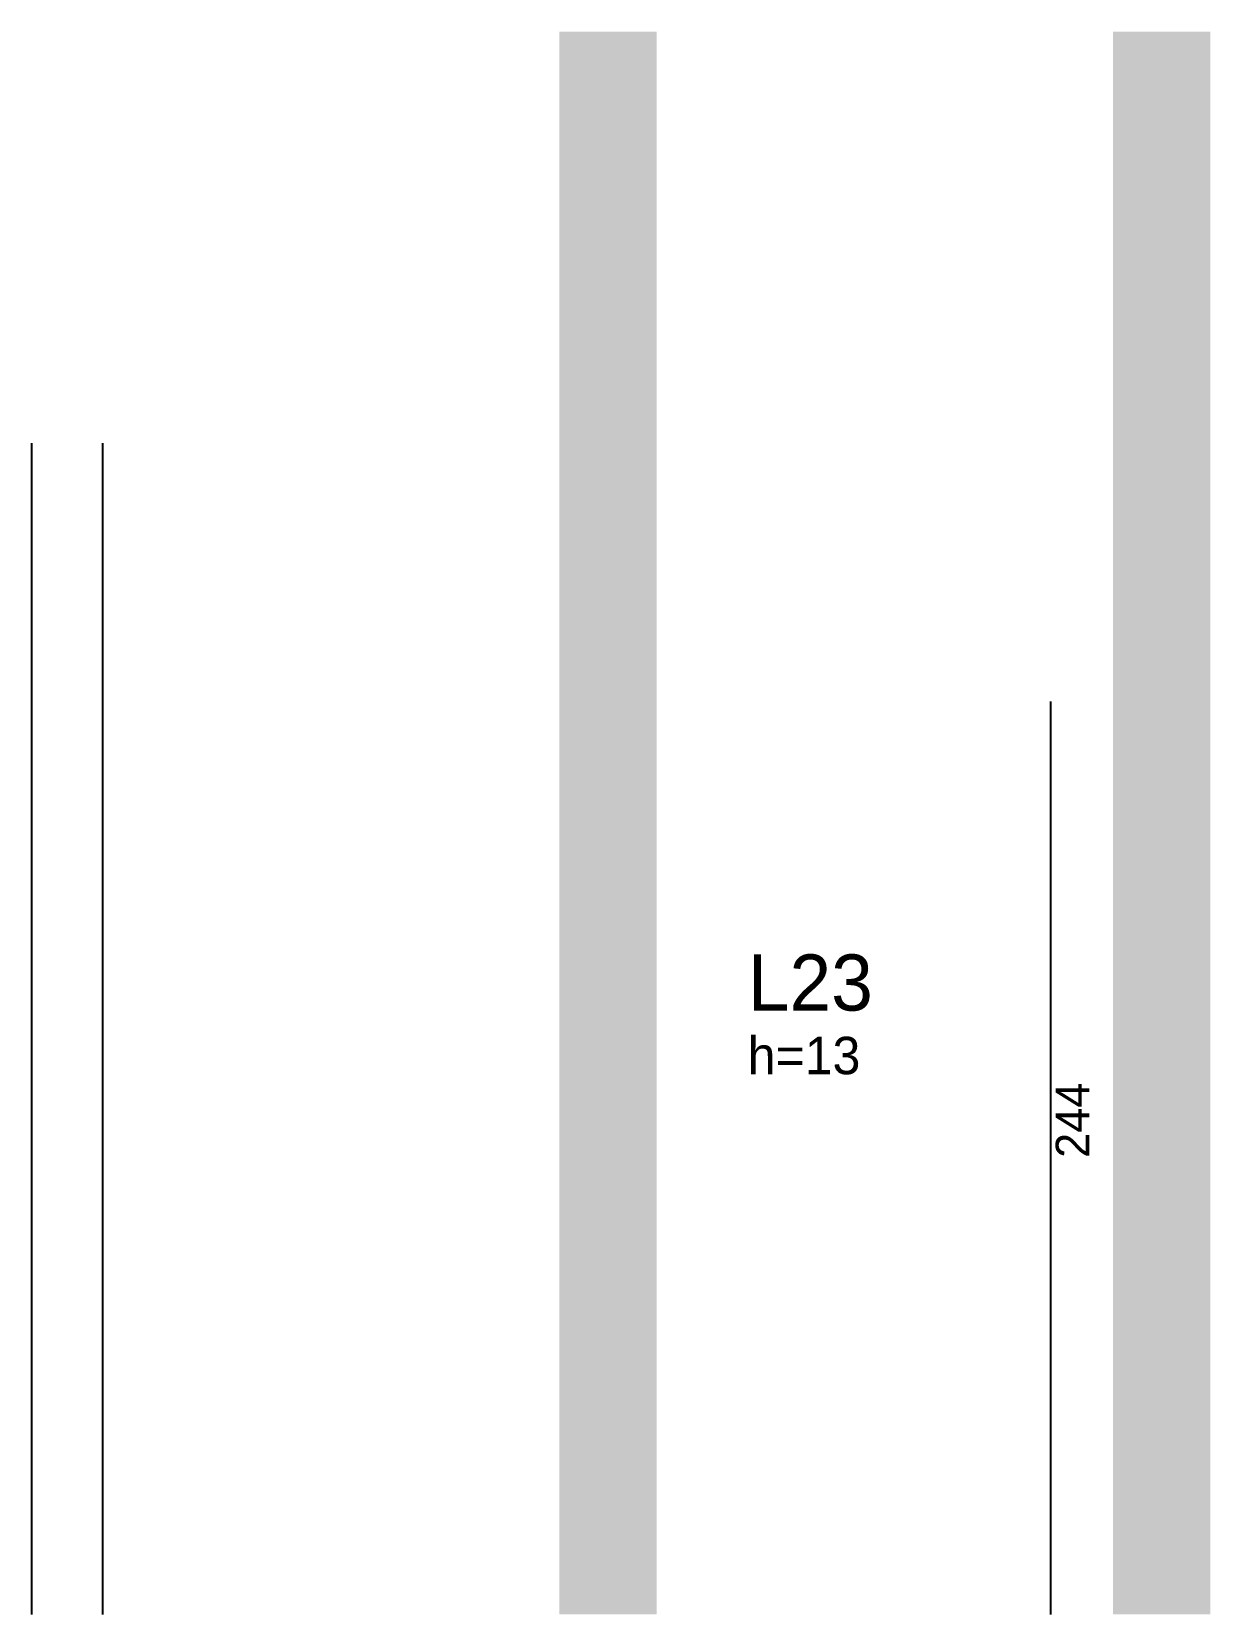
# Model space of a CAD drawing. Header units: metres. Extents: x 5801 to 6116, y 1686 to 2109.
import ezdxf

# ---------------------------------------------------------------- set-up
doc = ezdxf.new("R2010")
doc.units = ezdxf.units.M
for name, color, linetype in [('3', 7, 'Continuous'), ('4', 7, 'Continuous'), ('Hachura', 7, 'Continuous'), ('Painéis', 7, 'Continuous')]:
    doc.layers.add(name, color=color, linetype=linetype)

msp = doc.modelspace()

# ---------------------------------------------------------------- hatches: boundary and pattern name
at = {"layer": 'Hachura'}
h = msp.add_hatch(color=7, dxfattribs=at)
h.dxf.hatch_style = 1
h.paths.add_polyline_path([(5941.55, 1685.98), (5967.55, 1685.98), (5967.55, 2108.98), (5941.55, 2108.98), (5941.55, 1685.98)])
h = msp.add_hatch(color=7, dxfattribs=at)
h.dxf.hatch_style = 1
h.paths.add_polyline_path([(6089.55, 1685.98), (6115.55, 1685.98), (6115.55, 2108.98), (6089.55, 2108.98), (6089.55, 1685.98)])

# ---------------------------------------------------------------- linework, layer by layer
at = {"layer": '3', "color": 3, "lineweight": 25}
for points in [[(5800.54, 1998.98), (5800.54, 1685.98)], [(5819.54, 1685.98), (5819.54, 1998.98)]]:
    msp.add_lwpolyline(points, dxfattribs=at)
at = {"layer": 'Painéis', "color": 4, "lineweight": 25}
msp.add_line((6072.8, 1929.98), (6072.8, 1685.98), dxfattribs=at)

# ---------------------------------------------------------------- texts
at = {"layer": '3', "color": 3, "lineweight": 25}
msp.add_text('h=13', height=10, dxfattribs=at).set_placement((5991.9, 1830.34))
at = {"layer": '4', "color": 4, "lineweight": 25}
msp.add_text('L23', height=15, dxfattribs=at).set_placement((5991.9, 1847.34))
at = {"layer": 'Painéis', "color": 240, "lineweight": 25}
msp.add_text('244', height=9, rotation=90, dxfattribs=at).set_placement((6083.23, 1807.98))

doc.saveas('drawing.dxf')
